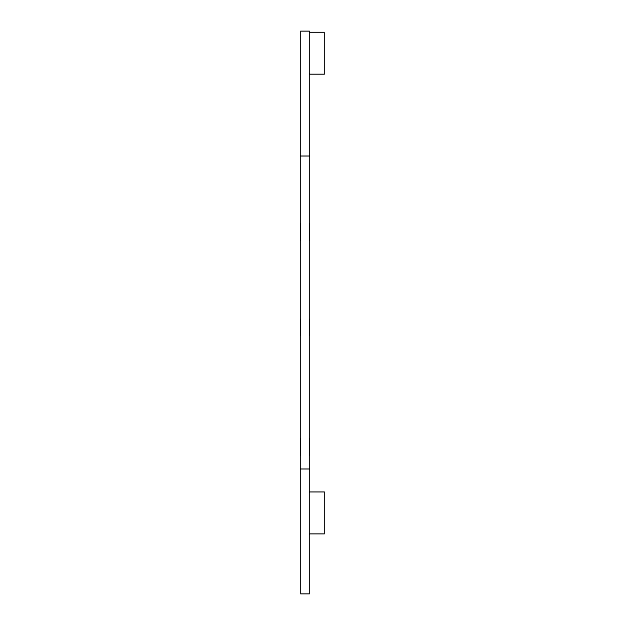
<?xml version="1.0" encoding="UTF-8"?>
<svg xmlns="http://www.w3.org/2000/svg" width="625" height="625" viewBox="0 0 625 625"><rect width="100%" height="100%" fill="white"/><g stroke="black" fill="none" stroke-linecap="round" stroke-linejoin="round"><path stroke-width="0.94" d="M300.531 156.031L300.531 593.75L309.508 593.75L309.508 156.031L309.508 31.25L300.531 31.25L300.531 156.031L309.508 156.031M309.508 32.445L324.469 32.445L324.469 74.336L309.508 74.336M300.531 468.969L309.508 468.969M309.508 491.891L324.469 491.891L324.469 533.781L309.508 533.781M309.508 223.656L309.508 239.773M309.508 319.383L309.508 335.539M309.508 439.078L309.508 455.203M300.531 223.656L300.531 239.773M300.531 319.383L300.531 335.539M300.531 439.078L300.531 455.203"/></g></svg>
